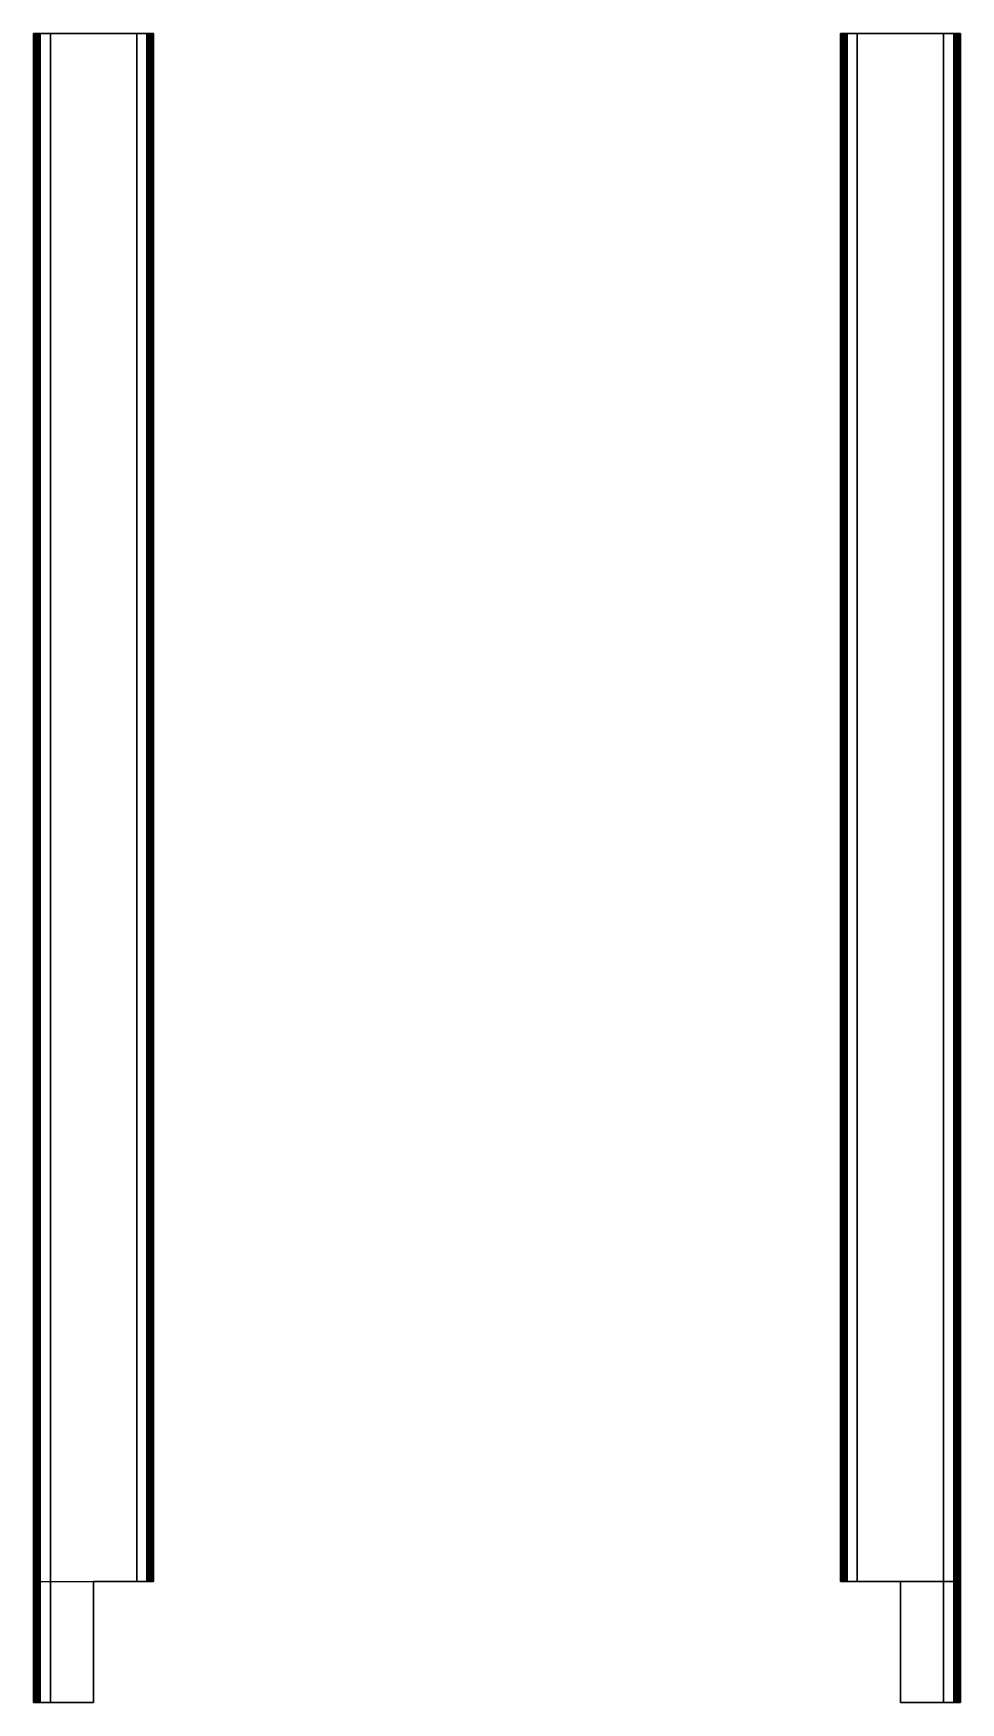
# Model space of a CAD drawing. Extents: x 0 to 230, y -414 to 0.
import ezdxf

# ---------------------------------------------------------------- set-up
doc = ezdxf.new("R2010")
doc.units = 0
doc.header["$MEASUREMENT"] = 0
doc.layers.add('ACESSORIOS', color=252, linetype='CONTINUOUS')

msp = doc.modelspace()

# ---------------------------------------------------------------- linework, layer by layer
at = {"layer": 'ACESSORIOS'}
for points in [[(1, 0, -1.7), (0, 0, -1.7), (0, 0, -15.7), (1, 0, -15.7)], [(0, 0, -1.7), (0, -414, -1.7), (0, -414, -15.7), (0, 0, -15.7)], [(1, 0, -1.7), (1, -414, -1.7), (1, -414, -15.7), (1, 0, -15.7)], [(28.1, 0), (1.7, 0), (1.7, 0, -1), (28.1, 0, -1)], [(1.7, 0, -16.4), (1.7, 0, -17.4), (4.2, 0, -17.4), (4.2, 0, -16.4)], [(1.7, 0), (1.7, -384), (28.1, -384), (28.1, 0)], [(1.7, 0, -1), (1.7, -384, -1), (28.1, -384, -1), (28.1, 0, -1)], [(1.7, 0, -16.4), (1.7, -414, -16.4), (4.2, -414, -16.4), (4.2, 0, -16.4)], [(1.7, 0, -17.4), (1.7, -414, -17.4), (4.2, -414, -17.4), (4.2, 0, -17.4)], [(4.2, 0, -17.4), (4.2, 0, -16.4), (4.2, -414, -16.4), (4.2, -414, -17.4)], [(28.1, 0, -16.4), (28.1, 0, -17.4), (25.6, 0, -17.4), (25.6, 0, -16.4)], [(25.6, 0, -16.4), (25.6, -384, -16.4), (28.1, -384, -16.4), (28.1, 0, -16.4)], [(25.6, 0, -17.4), (25.6, -384, -17.4), (28.1, -384, -17.4), (28.1, 0, -17.4)], [(25.6, 0, -17.4), (25.6, 0, -16.4), (25.6, -384, -16.4), (25.6, -384, -17.4)], [(28.8, 0, -1.7), (29.8, 0, -1.7), (29.8, 0, -15.7), (28.8, 0, -15.7)], [(28.8, 0, -1.7), (28.8, -384, -1.7), (28.8, -384, -15.7), (28.8, 0, -15.7)], [(29.8, 0, -1.7), (29.8, -384, -1.7), (29.8, -384, -15.7), (29.8, 0, -15.7)], [(201, 0, -1.7), (200, 0, -1.7), (200, 0, -15.7), (201, 0, -15.7)], [(200, 0, -1.7), (200, -384, -1.7), (200, -384, -15.7), (200, 0, -15.7)], [(201, 0, -1.7), (201, -384, -1.7), (201, -384, -15.7), (201, 0, -15.7)], [(228.1, 0), (201.7, 0), (201.7, 0, -1), (228.1, 0, -1)], [(201.7, 0, -16.4), (201.7, 0, -17.4), (204.2, 0, -17.4), (204.2, 0, -16.4)], [(201.7, 0), (201.7, -384), (228.1, -384), (228.1, 0)], [(201.7, 0, -1), (201.7, -384, -1), (228.1, -384, -1), (228.1, 0, -1)], [(201.7, 0, -16.4), (201.7, -384, -16.4), (204.2, -384, -16.4), (204.2, 0, -16.4)], [(201.7, 0, -17.4), (201.7, -384, -17.4), (204.2, -384, -17.4), (204.2, 0, -17.4)], [(204.2, 0, -17.4), (204.2, 0, -16.4), (204.2, -384, -16.4), (204.2, -384, -17.4)], [(228.1, 0, -16.4), (228.1, 0, -17.4), (225.6, 0, -17.4), (225.6, 0, -16.4)], [(225.6, 0, -16.4), (225.6, -414, -16.4), (228.1, -414, -16.4), (228.1, 0, -16.4)], [(225.6, 0, -17.4), (225.6, -414, -17.4), (228.1, -414, -17.4), (228.1, 0, -17.4)], [(225.6, 0, -17.4), (225.6, 0, -16.4), (225.6, -414, -16.4), (225.6, -414, -17.4)], [(228.8, 0, -1.7), (228.79, -414, -1.61), (228.8, -414, -15.7), (228.8, 0, -15.7)], [(228.8, 0, -1.7), (229.8, 0, -1.7), (229.8, 0, -15.7), (228.8, 0, -15.7)], [(229.8, 0, -1.7), (229.8, -414, -1.7), (229.8, -414, -15.7), (229.8, 0, -15.7)], [(14.9, -384, -1), (14.9, -414, -1), (1.7, -414, -1), (1.7, -384, -1)], [(14.9, -384), (14.9, -414), (1.7, -414), (1.7, -384)], [(28.1, -384), (14.92, -384), (14.9, -384, -1), (28.1, -384, -1)], [(14.9, -384, -1), (14.9, -414, -1), (14.9, -414), (14.9, -384)], [(28.1, -384, -16.4), (28.1, -384, -17.4), (25.6, -384, -17.4), (25.6, -384, -16.4)], [(28.8, -384, -1.7), (29.8, -384, -1.7), (29.8, -384, -15.7), (28.8, -384, -15.7)], [(201, -384, -1.7), (200, -384, -1.7), (200, -384, -15.7), (201, -384, -15.7)], [(214.9, -384), (201.7, -384), (201.7, -384, -1), (214.9, -384, -1)], [(201.7, -384, -16.4), (201.7, -384, -17.4), (204.2, -384, -17.4), (204.2, -384, -16.4)], [(214.9, -384, -1), (214.9, -414, -1), (214.9, -414), (214.9, -384)], [(214.9, -384, -1), (214.9, -414, -1), (228.1, -414, -1), (228.1, -384, -1)], [(214.9, -384), (214.9, -414), (228.1, -414), (228.1, -384)], [(1, -414, -1.7), (0, -414, -1.7), (0, -414, -15.7), (1, -414, -15.7)], [(1.7, -414, -1), (1.7, -414), (14.9, -414), (14.9, -414, -1)], [(1.7, -414, -16.4), (1.7, -414, -17.4), (4.2, -414, -17.4), (4.2, -414, -16.4)], [(228.1, -414, -1), (228.1, -414), (214.9, -414), (214.9, -414, -1)], [(228.1, -414, -16.4), (228.1, -414, -17.4), (225.6, -414, -17.4), (225.6, -414, -16.4)], [(228.8, -414, -1.7), (229.8, -414, -1.7), (229.8, -414, -15.7), (228.8, -414, -15.7)]]:
    msp.add_3dface(points, dxfattribs=at)

# ---------------------------------------------------------------- meshes
mesh = msp.add_polymesh((2, 7), dxfattribs=at)
for k, corner in enumerate([(1, 0, -1.7), (1.02, 0, -1.52), (1.09, 0, -1.35), (1.21, 0, -1.21), (1.35, 0, -1.09), (1.52, 0, -1.02), (1.7, 0, -1), (0, 0, -1.7), (0.06, 0, -1.26), (0.23, 0, -0.85), (0.5, 0, -0.5), (0.85, 0, -0.23), (1.26, 0, -0.06), (1.7, 0)]):
    mesh.set_mesh_vertex(divmod(k, 7), corner)
mesh = msp.add_polymesh((2, 7), dxfattribs=at)
for k, corner in enumerate([(1, 0, -15.7), (1.02, 0, -15.88), (1.09, 0, -16.05), (1.21, 0, -16.19), (1.35, 0, -16.31), (1.52, 0, -16.38), (1.7, 0, -16.4), (0, 0, -15.7), (0.06, 0, -16.14), (0.23, 0, -16.55), (0.5, 0, -16.9), (0.85, 0, -17.17), (1.26, 0, -17.34), (1.7, 0, -17.4)]):
    mesh.set_mesh_vertex(divmod(k, 7), corner)
mesh = msp.add_polymesh((2, 7), dxfattribs=at)
for k, corner in enumerate([(1.7, 0), (1.26, 0, -0.06), (0.85, 0, -0.23), (0.5, 0, -0.5), (0.23, 0, -0.85), (0.06, 0, -1.26), (0, 0, -1.7), (1.7, -414), (1.26, -414, -0.06), (0.85, -414, -0.23), (0.5, -414, -0.5), (0.23, -414, -0.85), (0.06, -414, -1.26), (0, -414, -1.7)]):
    mesh.set_mesh_vertex(divmod(k, 7), corner)
mesh = msp.add_polymesh((2, 7), dxfattribs=at)
for k, corner in enumerate([(0, -414, -15.7), (0.06, -414, -16.14), (0.23, -414, -16.55), (0.5, -414, -16.9), (0.85, -414, -17.17), (1.26, -414, -17.34), (1.7, -414, -17.4), (0, 0, -15.7), (0.06, 0, -16.14), (0.23, 0, -16.55), (0.5, 0, -16.9), (0.85, 0, -17.17), (1.26, 0, -17.34), (1.7, 0, -17.4)]):
    mesh.set_mesh_vertex(divmod(k, 7), corner)
mesh = msp.add_polymesh((2, 7), dxfattribs=at)
for k, corner in enumerate([(1.7, -414, -1), (1.52, -414, -1.02), (1.35, -414, -1.09), (1.21, -414, -1.21), (1.09, -414, -1.35), (1.02, -414, -1.52), (1, -414, -1.7), (1.7, 0, -1), (1.52, 0, -1.02), (1.35, 0, -1.09), (1.21, 0, -1.21), (1.09, 0, -1.35), (1.02, 0, -1.52), (1, 0, -1.7)]):
    mesh.set_mesh_vertex(divmod(k, 7), corner)
mesh = msp.add_polymesh((2, 7), dxfattribs=at)
for k, corner in enumerate([(1, 0, -15.7), (1.02, 0, -15.88), (1.09, 0, -16.05), (1.21, 0, -16.19), (1.35, 0, -16.31), (1.52, 0, -16.38), (1.7, 0, -16.4), (1, -414, -15.7), (1.02, -414, -15.88), (1.09, -414, -16.05), (1.21, -414, -16.19), (1.35, -414, -16.31), (1.52, -414, -16.38), (1.7, -414, -16.4)]):
    mesh.set_mesh_vertex(divmod(k, 7), corner)
mesh = msp.add_polymesh((2, 7), dxfattribs=at)
for k, corner in enumerate([(28.8, 0, -15.7), (28.78, 0, -15.88), (28.71, 0, -16.05), (28.59, 0, -16.19), (28.45, 0, -16.31), (28.28, 0, -16.38), (28.1, 0, -16.4), (29.8, 0, -15.7), (29.74, 0, -16.14), (29.57, 0, -16.55), (29.3, 0, -16.9), (28.95, 0, -17.17), (28.54, 0, -17.34), (28.1, 0, -17.4)]):
    mesh.set_mesh_vertex(divmod(k, 7), corner)
mesh = msp.add_polymesh((2, 7), dxfattribs=at)
for k, corner in enumerate([(28.8, 0, -1.7), (28.78, 0, -1.52), (28.71, 0, -1.35), (28.59, 0, -1.21), (28.45, 0, -1.09), (28.28, 0, -1.02), (28.1, 0, -1), (29.8, 0, -1.7), (29.74, 0, -1.26), (29.57, 0, -0.85), (29.3, 0, -0.5), (28.95, 0, -0.23), (28.54, 0, -0.06), (28.1, 0)]):
    mesh.set_mesh_vertex(divmod(k, 7), corner)
mesh = msp.add_polymesh((2, 7), dxfattribs=at)
for k, corner in enumerate([(28.1, 0, -17.4), (28.54, 0, -17.34), (28.95, 0, -17.17), (29.3, 0, -16.9), (29.57, 0, -16.55), (29.74, 0, -16.14), (29.8, 0, -15.7), (28.1, -384, -17.4), (28.54, -384, -17.34), (28.95, -384, -17.17), (29.3, -384, -16.9), (29.57, -384, -16.55), (29.74, -384, -16.14), (29.8, -384, -15.7)]):
    mesh.set_mesh_vertex(divmod(k, 7), corner)
mesh = msp.add_polymesh((2, 7), dxfattribs=at)
for k, corner in enumerate([(28.1, -384, -16.4), (28.28, -384, -16.38), (28.45, -384, -16.31), (28.59, -384, -16.19), (28.71, -384, -16.05), (28.78, -384, -15.88), (28.8, -384, -15.7), (28.1, 0, -16.4), (28.28, 0, -16.38), (28.45, 0, -16.31), (28.59, 0, -16.19), (28.71, 0, -16.05), (28.78, 0, -15.88), (28.8, 0, -15.7)]):
    mesh.set_mesh_vertex(divmod(k, 7), corner)
mesh = msp.add_polymesh((2, 7), dxfattribs=at)
for k, corner in enumerate([(28.8, 0, -1.7), (28.78, 0, -1.52), (28.71, 0, -1.35), (28.59, 0, -1.21), (28.45, 0, -1.09), (28.28, 0, -1.02), (28.1, 0, -1), (28.8, -384, -1.7), (28.78, -384, -1.52), (28.71, -384, -1.35), (28.59, -384, -1.21), (28.45, -384, -1.09), (28.28, -384, -1.02), (28.1, -384, -1)]):
    mesh.set_mesh_vertex(divmod(k, 7), corner)
mesh = msp.add_polymesh((2, 7), dxfattribs=at)
for k, corner in enumerate([(29.8, -384, -1.7), (29.74, -384, -1.26), (29.57, -384, -0.85), (29.3, -384, -0.5), (28.95, -384, -0.23), (28.54, -384, -0.06), (28.1, -384), (29.8, 0, -1.7), (29.74, 0, -1.26), (29.57, 0, -0.85), (29.3, 0, -0.5), (28.95, 0, -0.23), (28.54, 0, -0.06), (28.1, 0)]):
    mesh.set_mesh_vertex(divmod(k, 7), corner)
mesh = msp.add_polymesh((2, 7), dxfattribs=at)
for k, corner in enumerate([(201, 0, -1.7), (201.02, 0, -1.52), (201.09, 0, -1.35), (201.21, 0, -1.21), (201.35, 0, -1.09), (201.52, 0, -1.02), (201.7, 0, -1), (200, 0, -1.7), (200.06, 0, -1.26), (200.23, 0, -0.85), (200.5, 0, -0.5), (200.85, 0, -0.23), (201.26, 0, -0.06), (201.7, 0)]):
    mesh.set_mesh_vertex(divmod(k, 7), corner)
mesh = msp.add_polymesh((2, 7), dxfattribs=at)
for k, corner in enumerate([(201, 0, -15.7), (201.02, 0, -15.88), (201.09, 0, -16.05), (201.21, 0, -16.19), (201.35, 0, -16.31), (201.52, 0, -16.38), (201.7, 0, -16.4), (200, 0, -15.7), (200.06, 0, -16.14), (200.23, 0, -16.55), (200.5, 0, -16.9), (200.85, 0, -17.17), (201.26, 0, -17.34), (201.7, 0, -17.4)]):
    mesh.set_mesh_vertex(divmod(k, 7), corner)
mesh = msp.add_polymesh((2, 7), dxfattribs=at)
for k, corner in enumerate([(201.7, 0), (201.26, 0, -0.06), (200.85, 0, -0.23), (200.5, 0, -0.5), (200.23, 0, -0.85), (200.06, 0, -1.26), (200, 0, -1.7), (201.7, -384), (201.26, -384, -0.06), (200.85, -384, -0.23), (200.5, -384, -0.5), (200.23, -384, -0.85), (200.06, -384, -1.26), (200, -384, -1.7)]):
    mesh.set_mesh_vertex(divmod(k, 7), corner)
mesh = msp.add_polymesh((2, 7), dxfattribs=at)
for k, corner in enumerate([(200, -384, -15.7), (200.06, -384, -16.14), (200.23, -384, -16.55), (200.5, -384, -16.9), (200.85, -384, -17.17), (201.26, -384, -17.34), (201.7, -384, -17.4), (200, 0, -15.7), (200.06, 0, -16.14), (200.23, 0, -16.55), (200.5, 0, -16.9), (200.85, 0, -17.17), (201.26, 0, -17.34), (201.7, 0, -17.4)]):
    mesh.set_mesh_vertex(divmod(k, 7), corner)
mesh = msp.add_polymesh((2, 7), dxfattribs=at)
for k, corner in enumerate([(201.7, -384, -1), (201.52, -384, -1.02), (201.35, -384, -1.09), (201.21, -384, -1.21), (201.09, -384, -1.35), (201.02, -384, -1.52), (201, -384, -1.7), (201.7, 0, -1), (201.52, 0, -1.02), (201.35, 0, -1.09), (201.21, 0, -1.21), (201.09, 0, -1.35), (201.02, 0, -1.52), (201, 0, -1.7)]):
    mesh.set_mesh_vertex(divmod(k, 7), corner)
mesh = msp.add_polymesh((2, 7), dxfattribs=at)
for k, corner in enumerate([(201, 0, -15.7), (201.02, 0, -15.88), (201.09, 0, -16.05), (201.21, 0, -16.19), (201.35, 0, -16.31), (201.52, 0, -16.38), (201.7, 0, -16.4), (201, -384, -15.7), (201.02, -384, -15.88), (201.09, -384, -16.05), (201.21, -384, -16.19), (201.35, -384, -16.31), (201.52, -384, -16.38), (201.7, -384, -16.4)]):
    mesh.set_mesh_vertex(divmod(k, 7), corner)
mesh = msp.add_polymesh((2, 7), dxfattribs=at)
for k, corner in enumerate([(228.8, 0, -15.7), (228.78, 0, -15.88), (228.71, 0, -16.05), (228.59, 0, -16.19), (228.45, 0, -16.31), (228.28, 0, -16.38), (228.1, 0, -16.4), (229.8, 0, -15.7), (229.74, 0, -16.14), (229.57, 0, -16.55), (229.3, 0, -16.9), (228.95, 0, -17.17), (228.54, 0, -17.34), (228.1, 0, -17.4)]):
    mesh.set_mesh_vertex(divmod(k, 7), corner)
mesh = msp.add_polymesh((2, 7), dxfattribs=at)
for k, corner in enumerate([(228.8, 0, -1.7), (228.78, 0, -1.52), (228.71, 0, -1.35), (228.59, 0, -1.21), (228.45, 0, -1.09), (228.28, 0, -1.02), (228.1, 0, -1), (229.8, 0, -1.7), (229.74, 0, -1.26), (229.57, 0, -0.85), (229.3, 0, -0.5), (228.95, 0, -0.23), (228.54, 0, -0.06), (228.1, 0)]):
    mesh.set_mesh_vertex(divmod(k, 7), corner)
mesh = msp.add_polymesh((2, 7), dxfattribs=at)
for k, corner in enumerate([(228.1, 0, -17.4), (228.54, 0, -17.34), (228.95, 0, -17.17), (229.3, 0, -16.9), (229.57, 0, -16.55), (229.74, 0, -16.14), (229.8, 0, -15.7), (228.1, -414, -17.4), (228.54, -414, -17.34), (228.95, -414, -17.17), (229.3, -414, -16.9), (229.57, -414, -16.55), (229.74, -414, -16.14), (229.8, -414, -15.7)]):
    mesh.set_mesh_vertex(divmod(k, 7), corner)
mesh = msp.add_polymesh((2, 7), dxfattribs=at)
for k, corner in enumerate([(228.1, -414, -16.4), (228.28, -414, -16.38), (228.45, -414, -16.31), (228.59, -414, -16.19), (228.71, -414, -16.05), (228.78, -414, -15.88), (228.8, -414, -15.7), (228.1, 0, -16.4), (228.28, 0, -16.38), (228.45, 0, -16.31), (228.59, 0, -16.19), (228.71, 0, -16.05), (228.78, 0, -15.88), (228.8, 0, -15.7)]):
    mesh.set_mesh_vertex(divmod(k, 7), corner)
mesh = msp.add_polymesh((2, 7), dxfattribs=at)
for k, corner in enumerate([(228.8, 0, -1.7), (228.78, 0, -1.52), (228.71, 0, -1.35), (228.59, 0, -1.21), (228.45, 0, -1.09), (228.28, 0, -1.02), (228.1, 0, -1), (228.8, -414, -1.7), (228.78, -414, -1.52), (228.71, -414, -1.35), (228.59, -414, -1.21), (228.45, -414, -1.09), (228.28, -414, -1.02), (228.1, -414, -1)]):
    mesh.set_mesh_vertex(divmod(k, 7), corner)
mesh = msp.add_polymesh((2, 7), dxfattribs=at)
for k, corner in enumerate([(229.8, -414, -1.7), (229.74, -414, -1.26), (229.57, -414, -0.85), (229.3, -414, -0.5), (228.95, -414, -0.23), (228.54, -414, -0.06), (228.1, -414), (229.8, 0, -1.7), (229.74, 0, -1.26), (229.57, 0, -0.85), (229.3, 0, -0.5), (228.95, 0, -0.23), (228.54, 0, -0.06), (228.1, 0)]):
    mesh.set_mesh_vertex(divmod(k, 7), corner)
mesh = msp.add_polymesh((2, 7), dxfattribs=at)
for k, corner in enumerate([(28.8, -384, -15.7), (28.78, -384, -15.88), (28.71, -384, -16.05), (28.59, -384, -16.19), (28.45, -384, -16.31), (28.28, -384, -16.38), (28.1, -384, -16.4), (29.8, -384, -15.7), (29.74, -384, -16.14), (29.57, -384, -16.55), (29.3, -384, -16.9), (28.95, -384, -17.17), (28.54, -384, -17.34), (28.1, -384, -17.4)]):
    mesh.set_mesh_vertex(divmod(k, 7), corner)
mesh = msp.add_polymesh((2, 7), dxfattribs=at)
for k, corner in enumerate([(28.8, -384, -1.7), (28.78, -384, -1.52), (28.71, -384, -1.35), (28.59, -384, -1.21), (28.45, -384, -1.09), (28.28, -384, -1.02), (28.1, -384, -1), (29.8, -384, -1.7), (29.74, -384, -1.26), (29.57, -384, -0.85), (29.3, -384, -0.5), (28.95, -384, -0.23), (28.54, -384, -0.06), (28.1, -384)]):
    mesh.set_mesh_vertex(divmod(k, 7), corner)
mesh = msp.add_polymesh((2, 7), dxfattribs=at)
for k, corner in enumerate([(201, -384, -1.7), (201.02, -384, -1.52), (201.09, -384, -1.35), (201.21, -384, -1.21), (201.35, -384, -1.09), (201.52, -384, -1.02), (201.7, -384, -1), (200, -384, -1.7), (200.06, -384, -1.26), (200.23, -384, -0.85), (200.5, -384, -0.5), (200.85, -384, -0.23), (201.26, -384, -0.06), (201.7, -384)]):
    mesh.set_mesh_vertex(divmod(k, 7), corner)
mesh = msp.add_polymesh((2, 7), dxfattribs=at)
for k, corner in enumerate([(201, -384, -15.7), (201.02, -384, -15.88), (201.09, -384, -16.05), (201.21, -384, -16.19), (201.35, -384, -16.31), (201.52, -384, -16.38), (201.7, -384, -16.4), (200, -384, -15.7), (200.06, -384, -16.14), (200.23, -384, -16.55), (200.5, -384, -16.9), (200.85, -384, -17.17), (201.26, -384, -17.34), (201.7, -384, -17.4)]):
    mesh.set_mesh_vertex(divmod(k, 7), corner)
mesh = msp.add_polymesh((2, 7), dxfattribs=at)
for k, corner in enumerate([(1.7, -414, -1), (1.52, -414, -1.02), (1.35, -414, -1.09), (1.21, -414, -1.21), (1.09, -414, -1.35), (1.02, -414, -1.52), (1, -414, -1.7), (1.7, -414), (1.26, -414, -0.06), (0.85, -414, -0.23), (0.5, -414, -0.5), (0.23, -414, -0.85), (0.06, -414, -1.26), (0, -414, -1.7)]):
    mesh.set_mesh_vertex(divmod(k, 7), corner)
mesh = msp.add_polymesh((2, 7), dxfattribs=at)
for k, corner in enumerate([(1, -414, -15.7), (1.02, -414, -15.88), (1.09, -414, -16.05), (1.21, -414, -16.19), (1.35, -414, -16.31), (1.52, -414, -16.38), (1.7, -414, -16.4), (0, -414, -15.7), (0.06, -414, -16.14), (0.23, -414, -16.55), (0.5, -414, -16.9), (0.85, -414, -17.17), (1.26, -414, -17.34), (1.7, -414, -17.4)]):
    mesh.set_mesh_vertex(divmod(k, 7), corner)
mesh = msp.add_polymesh((2, 7), dxfattribs=at)
for k, corner in enumerate([(228.1, -414, -1), (228.28, -414, -1.02), (228.45, -414, -1.09), (228.59, -414, -1.21), (228.71, -414, -1.35), (228.78, -414, -1.52), (228.8, -414, -1.7), (228.1, -414), (228.54, -414, -0.06), (228.95, -414, -0.23), (229.3, -414, -0.5), (229.57, -414, -0.85), (229.74, -414, -1.26), (229.8, -414, -1.7)]):
    mesh.set_mesh_vertex(divmod(k, 7), corner)
mesh = msp.add_polymesh((2, 7), dxfattribs=at)
for k, corner in enumerate([(228.8, -414, -15.7), (228.78, -414, -15.88), (228.71, -414, -16.05), (228.59, -414, -16.19), (228.45, -414, -16.31), (228.28, -414, -16.38), (228.1, -414, -16.4), (229.8, -414, -15.7), (229.74, -414, -16.14), (229.57, -414, -16.55), (229.3, -414, -16.9), (228.95, -414, -17.17), (228.54, -414, -17.34), (228.1, -414, -17.4)]):
    mesh.set_mesh_vertex(divmod(k, 7), corner)

doc.saveas('drawing.dxf')
